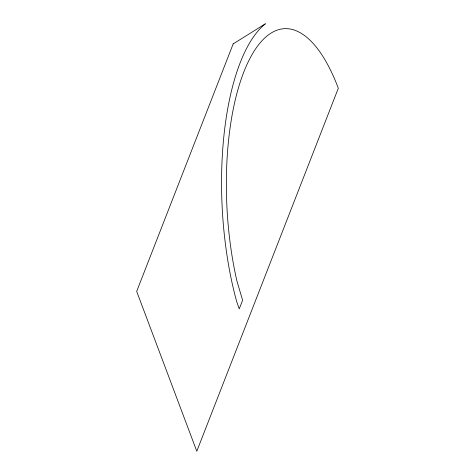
<?xml version="1.0" encoding="UTF-8"?>
<svg xmlns="http://www.w3.org/2000/svg" width="475" height="475" viewBox="0 0 475 475"><rect width="100%" height="100%" fill="white"/><g stroke="black" fill="none" stroke-linecap="round" stroke-linejoin="round"><path stroke-width="0.71" d="M233.178 43.896L136.681 291.395L196.792 451.25L338.319 88.249A175.317 66.423 87.1 0 0 250.088 58.158A175.317 66.423 87.1 0 0 236.977 281.242L242.618 300.248L239.246 308.892L236.669 301.518A187.839 71.173 87.1 0 1 265.448 23.75L233.178 43.896"/></g></svg>
